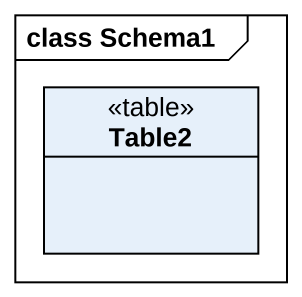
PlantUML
@startuml
mainframe class Schema1
hide circle
hide empty members
class Table2 <<table>>
@enduml
